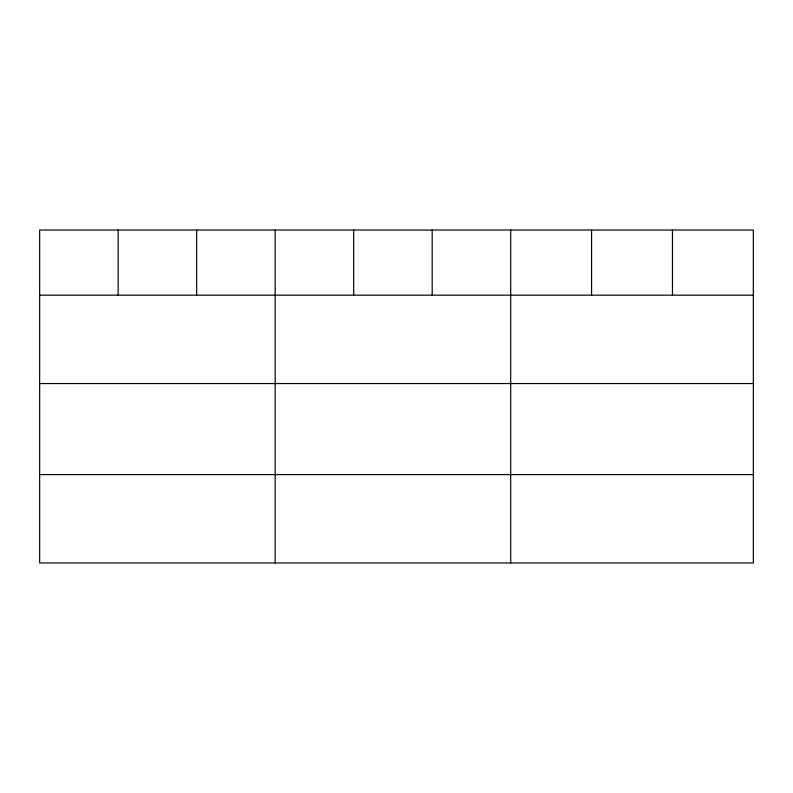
<?xml version="1.0" encoding="UTF-8"?>
<svg xmlns="http://www.w3.org/2000/svg" width="793" height="793" viewBox="0 0 793 793"><rect width="100%" height="100%" fill="white"/><g stroke="black" fill="none" stroke-linecap="round" stroke-linejoin="round"><path stroke-width="1.19" d="M753.35 383.544L753.35 230.039L39.65 230.039L39.65 562.961L753.35 562.961L753.35 383.544L39.65 383.544M39.65 295.174L753.35 295.174M39.65 474.591L753.35 474.591M672.464 230.039L672.464 295.174M591.578 230.039L591.578 295.174M510.692 230.039L510.692 562.961M432.185 230.039L432.185 295.174M353.678 230.039L353.678 295.174M275.171 230.039L275.171 562.961M196.664 230.039L196.664 295.174M118.157 230.039L118.157 295.174"/></g></svg>
